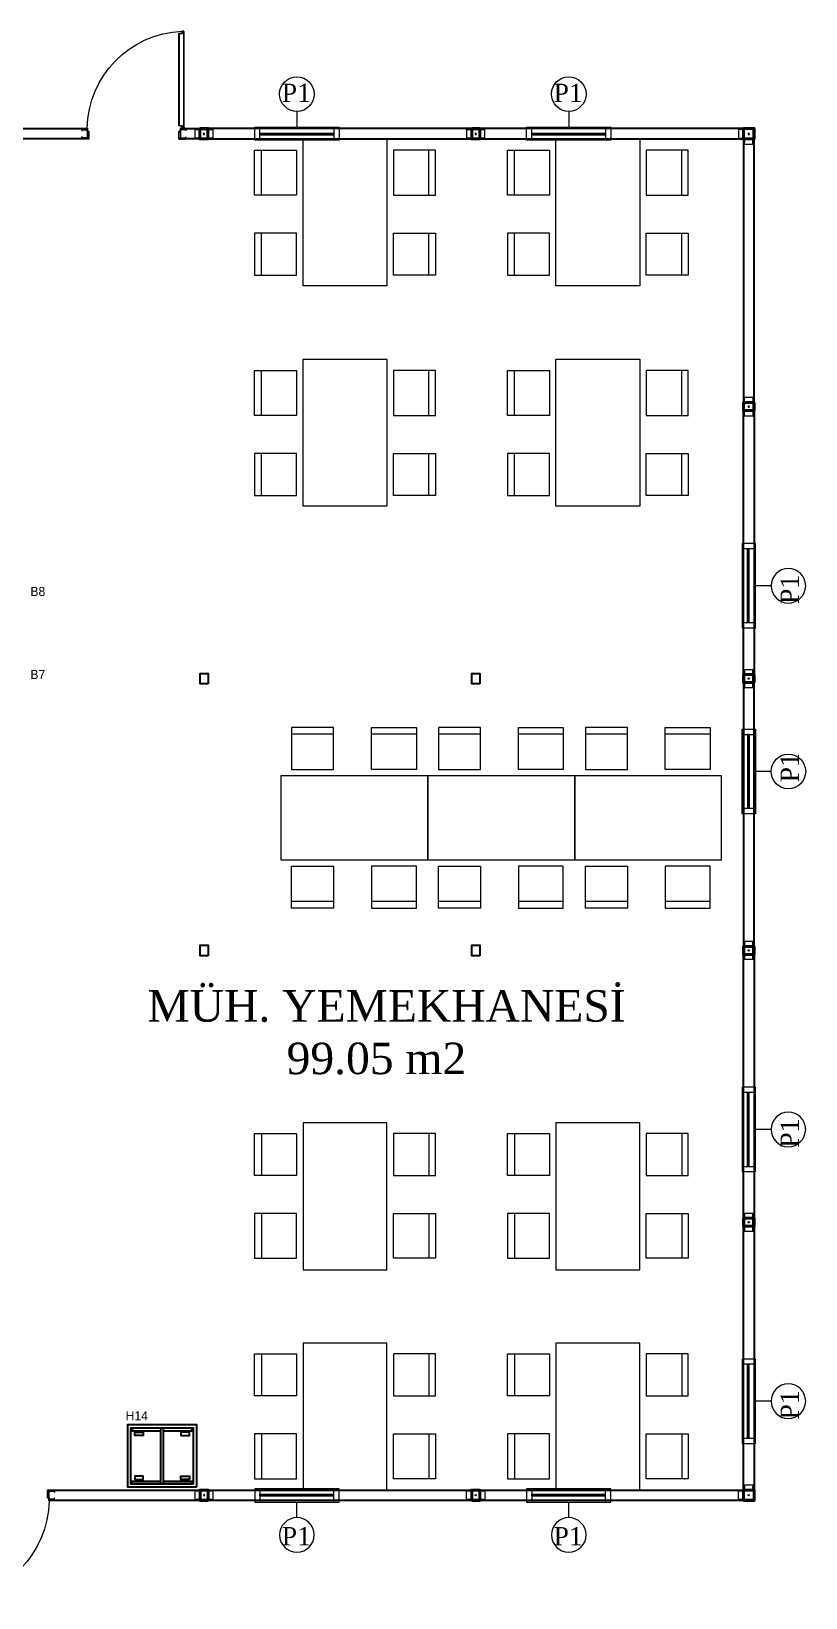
# Model space of a CAD drawing. Header units: millimetres. Extents: x 1020825 to 1025123, y -11230 to -9738.
# Drawn here: x 1024385 to 1025123, y -11230 to -9738 of the extents above; entities that cross this region are included whole.
import ezdxf
from ezdxf.enums import TextEntityAlignment as Align

# ---------------------------------------------------------------- set-up
doc = ezdxf.new("R2010")
doc.units = ezdxf.units.MM
for name, color, linetype in [('BİRLEŞİM ELEMANLARI', 4, 'Continuous'), ('DIŞ PANEL', 21, 'Continuous'), ('ELEKTRIK', 41, 'Continuous'), ('P1', 40, 'Continuous'), ('S2000-002 Çizgi', 7, 'Continuous')]:
    doc.layers.add(name, color=color, linetype=linetype)
doc.layers.add('TEFRİS-M', color=232, linetype='Continuous', lineweight=5)
doc.layers.add('WALL INTERNAL', color=7, linetype='Continuous', lineweight=50)
doc.styles.get("Standard").update_dxf_attribs({"font": 'arial.ttf', "height": 400})
doc.styles.add('TAKSİM', font='GOTHIC.TTF', dxfattribs={"height": 20})

# ---------------------------------------------------------------- blocks, each defined once
blk = doc.blocks.new('DIŞ KÖŞE KEP 80')
at = {"lineweight": 40, "elevation": 1364}
blk.add_lwpolyline([(90, 150), (90, 50), (-10, 50), (-10, 150)], close=True, dxfattribs=at)
at = {"layer": 'BİRLEŞİM ELEMANLARI', "color": 6, "lineweight": 20}
for p, q in [((5, 25, 1364), (-3, 25, 1364)), ((0, 138, 1364), (140, 138, 1364)), ((140, 58, 1364), (0, 58, 1364)), ((2, 32, 1364), (0, 32, 1364)), ((2, 18, 1364), (0, 18, 1364)), ((2, 0, 1364), (2, 56, 1364)), ((2, 31, 1364), (2, 19, 1364)), ((79, 25, 1364), (87, 25, 1364)), ((82, 0, 1364), (82, 56, 1364)), ((82, 32, 1364), (84, 32, 1364)), ((82, 31, 1364), (82, 19, 1364)), ((82, 18, 1364), (84, 18, 1364)), ((108, 138, 1364), (108, 140, 1364)), ((108, 58, 1364), (108, 56, 1364)), ((115, 135, 1364), (115, 143, 1364)), ((115, 61, 1364), (115, 53, 1364)), ((121, 138, 1364), (121, 140, 1364)), ((121, 58, 1364), (121, 56, 1364))]:
    blk.add_line(p, q, dxfattribs=at)
at = {"layer": 'BİRLEŞİM ELEMANLARI', "color": 6, "lineweight": 20, "elevation": 1364}
for points in [[(0, 56), (0, 140)], [(0, 140), (140, 140), (140, 56), (0, 56)]]:
    blk.add_lwpolyline(points, dxfattribs=at)
blk.add_lwpolyline([(0, 56), (84, 56), (84, 0), (0, 0)], close=True, dxfattribs=at)
at = {"layer": 'BİRLEŞİM ELEMANLARI', "color": 6, "lineweight": 20}
blk.add_circle((42, 98, 1364), 6.5, dxfattribs=at)
blk = doc.blocks.new('DIŞ-DOLU-2514-G-B-(80)')
at = {"layer": 'DIŞ PANEL'}
blk.add_lwpolyline([(0, 100), (2514, 100), (2514, 0), (0, 0)], close=True, dxfattribs=at)
blk = doc.blocks.new('DIŞ İKİLİ KEP 80-60')
at = {"lineweight": 40}
blk.add_lwpolyline([(126, 94), (126, -6), (50, -6), (50, 94)], close=True, dxfattribs=at)
at = {"layer": 'BİRLEŞİM ELEMANLARI', "color": 6, "lineweight": 20}
for p, q in [((175, 82), (0, 82)), ((0, 2), (175, 2)), ((19, 82), (19, 84)), ((19, 2), (19, 0)), ((25, 79), (25, 87)), ((25, 5), (25, -3)), ((32, 82), (32, 84)), ((32, 2), (32, 0)), ((143, 82), (143, 84)), ((143, 2), (143, 0)), ((150, 79), (150, 87)), ((150, 5), (150, -3)), ((156, 82), (156, 84)), ((156, 2), (156, 0))]:
    blk.add_line(p, q, dxfattribs=at)
for points in [[(0, 0), (0, 84)], [(0, 84), (175, 84), (175, 0), (0, 0)]]:
    blk.add_lwpolyline(points, dxfattribs=at)
blk.add_circle((88, 42), 6.5, dxfattribs=at)
blk = doc.blocks.new('P1 800X1100 VASİSTASLI (60)')
at = {"color": 253, "lineweight": 15}
for p, q in [((-87298, 34938), (-87298, 34921)), ((-86594, 34938), (-86594, 34921))]:
    blk.add_line(p, q, dxfattribs=at)
at = {"layer": 'P1', "lineweight": 15}
for p, q in [((-86946, 35146), (-86946, 34996)), ((-87298, 34938), (-86594, 34938)), ((-87298, 34934), (-86594, 34934)), ((-87298, 34925), (-86594, 34925)), ((-87298, 34921), (-86594, 34921))]:
    blk.add_line(p, q, dxfattribs=at)
at = {"layer": 'P1', "lineweight": 15, "elevation": 0}
for points in [[(-87348, 34996), (-86544, 34996), (-86544, 34871), (-87348, 34871)], [(-87298, 34996), (-86594, 34996), (-86594, 34871), (-87298, 34871)]]:
    blk.add_lwpolyline(points, close=True, dxfattribs=at)
at = {"layer": 'P1', "lineweight": 15}
blk.add_circle((-86946, 35310), 165, dxfattribs=at)
blk = doc.blocks.new('DIŞ-P1 PENCERELİ-2514-G-B-(80)-2ÖZEL-1')
at = {"layer": 'DIŞ PANEL'}
for p, q in [((337795, 239684), (337795, 237170)), ((337895, 239684), (337795, 239684)), ((337895, 237170), (337895, 239684)), ((337795, 237170), (337895, 237170))]:
    blk.add_line(p, q, dxfattribs=at)
at = {"rotation": 90}
blk.add_blockref('P1 800X1100 VASİSTASLI (60)', (372778, 324963), dxfattribs=at)
blk = doc.blocks.new('K1 895X2035 (80)')
at = {"color": 171, "lineweight": 15}
for p, q in [((-49641, -7286), (-49591, -7286)), ((-49641, -7286), (-49641, -7298)), ((-49641, -7298), (-49640, -7298)), ((-49640, -7287), (-49592, -7287)), ((-49640, -7287), (-49640, -7298)), ((-49632, -7272), (-49632, -7274)), ((-49592, -7287), (-49592, -7365)), ((-49591, -7286), (-49591, -7366)), ((-48651, -7286), (-48701, -7286)), ((-48701, -7286), (-48701, -7366)), ((-48652, -7287), (-48700, -7287)), ((-48700, -7287), (-48700, -7365)), ((-48661, -7272), (-48661, -7274)), ((-48652, -7287), (-48652, -7298)), ((-48651, -7298), (-48652, -7298)), ((-48651, -7286), (-48651, -7298)), ((-49641, -7366), (-49641, -7354)), ((-49640, -7354), (-49641, -7354)), ((-49591, -7366), (-49641, -7366)), ((-49640, -7365), (-49640, -7354)), ((-49592, -7365), (-49640, -7365)), ((-49632, -7375), (-49632, -7374)), ((-48701, -7366), (-48651, -7366)), ((-48700, -7365), (-48652, -7365)), ((-48661, -7375), (-48661, -7374)), ((-48652, -7365), (-48652, -7354)), ((-48652, -7354), (-48651, -7354)), ((-48651, -7366), (-48651, -7354))]:
    blk.add_line(p, q, dxfattribs=at)
for points in [[(-49605, -7256), (-49605, -7271), (-49623, -7271), (-49623, -6349), (-49605, -6349), (-49605, -6364), (-49606, -6364), (-49606, -6350), (-49622, -6350), (-49622, -7270), (-49606, -7270), (-49606, -7256)], [(-49621, -7270), (-49606, -7270), (-49606, -7250), (-49576, -7250), (-49576, -6370), (-49606, -6370), (-49606, -6350), (-49621, -6350), (-49621, -6351), (-49608, -6351), (-49608, -6371), (-49578, -6371), (-49578, -7249), (-49608, -7249), (-49608, -7269), (-49621, -7269)]]:
    blk.add_lwpolyline(points, close=True, dxfattribs=at)
for points in [[(-49632, -7272), (-49590, -7272), (-49590, -7300), (-49575, -7300), (-49575, -7375), (-49632, -7375)], [(-49632, -7374), (-49576, -7374), (-49576, -7302), (-49591, -7302), (-49591, -7274), (-49632, -7274)], [(-48661, -7272), (-48703, -7272), (-48703, -7300), (-48718, -7300), (-48718, -7375), (-48661, -7375)], [(-48661, -7374), (-48716, -7374), (-48716, -7302), (-48701, -7302), (-48701, -7274), (-48661, -7274)]]:
    blk.add_lwpolyline(points, dxfattribs=at)
blk.add_arc((-49641, -7287), 939, 0.9216, 87.8136, dxfattribs=at)
blk = doc.blocks.new('DIŞ-K1 KAPILI-2514-G-B-(80)')
at = {"layer": 'DIŞ PANEL'}
for points in [[(186, 100), (0, 100), (0, 0), (201, 0)], [(1066, 0), (2514, 0), (2514, 100), (1081, 100)]]:
    blk.add_lwpolyline(points, dxfattribs=at)
blk.add_blockref('K1 895X2035 (80)', (49777, 7374))
blk = doc.blocks.new('YEMEK MASASI 4 KİŞİLİK')
for p, q in [((204766, 129592), (204338, 129592)), ((204338, 129592), (204338, 129192)), ((204766, 129192), (204766, 129592)), ((205127, 129192), (205127, 129592)), ((205127, 129592), (205527, 129592)), ((205527, 129592), (205527, 129192)), ((204766, 129526), (204338, 129526)), ((205527, 129526), (205127, 129526)), ((205629, 129131), (204229, 129131)), ((204229, 129131), (204229, 128331)), ((204338, 129192), (204766, 129192)), ((205527, 129192), (205127, 129192)), ((205629, 128331), (205629, 129131)), ((204229, 128331), (205629, 128331)), ((204338, 128270), (204766, 128270)), ((204338, 127870), (204338, 128270)), ((204766, 128270), (204766, 127870)), ((205527, 128270), (205127, 128270)), ((205127, 128270), (205127, 127870)), ((205527, 127870), (205527, 128270)), ((204766, 127932), (204338, 127932)), ((205527, 127932), (205127, 127932)), ((204766, 127870), (204338, 127870)), ((205127, 127870), (205527, 127870))]:
    blk.add_line(p, q)
blk = doc.blocks.new('A$C7A461B3E')
at = {"layer": 'S2000-002 Çizgi'}
for points in [[(0, 0), (59, 0), (59, 66), (0, 66)], [(3, 3), (56, 3), (56, 63), (3, 63)], [(7, 59), (7, 51), (10.1, 51), (10.1, 59)], [(52, 59), (52, 51), (48.9, 51), (48.9, 59)], [(3, 31.5), (56, 31.5), (56, 34.5), (3, 34.5)], [(7, 7), (7, 15), (10.1, 15), (10.1, 7)], [(52, 7), (52, 15), (48.9, 15), (48.9, 7)]]:
    blk.add_lwpolyline(points, close=True, dxfattribs=at)
for points in [[(5.6, 31.5), (5.6, 4.4), (3, 4.4), (3, 61.4), (5.6, 61.4), (5.6, 34.5)], [(53.4, 31.5), (53.4, 4.4), (56, 4.4), (56, 61.4), (53.4, 61.4), (53.4, 34.5)]]:
    blk.add_lwpolyline(points, dxfattribs=at)

msp = doc.modelspace()

# ---------------------------------------------------------------- linework, layer by layer
at = {"ltscale": 5}
for points in [[(1024553.2, -10359.8), (1024545.6, -10359.8), (1024545.6, -10349.8), (1024553.2, -10349.8)], [(1024812.2, -10359.8), (1024804.6, -10359.8), (1024804.6, -10349.8), (1024812.2, -10349.8)], [(1024553.2, -10618.8), (1024545.6, -10618.8), (1024545.6, -10608.8), (1024553.2, -10608.8)], [(1024812.2, -10618.8), (1024804.6, -10618.8), (1024804.6, -10608.8), (1024812.2, -10608.8)]]:
    msp.add_lwpolyline(points, close=True, dxfattribs=at)

# ---------------------------------------------------------------- block references
at = {"yscale": 0.1, "zscale": 0.1}
for name, p, xscale, rotation in [('DIŞ İKİLİ KEP 80-60', (1024558.1, -9840), -0.1, 359.9999999999999), ('DIŞ İKİLİ KEP 80-60', (1024817.1, -9840), -0.1, 359.9999999999999), ('DIŞ KÖŞE KEP 80', (1025072.6, -9845.6, -136.4), -0.1, 359.9999999999999), ('DIŞ İKİLİ KEP 80-60', (1025064.2, -10104.5), -0.1, 269.9999999999999), ('DIŞ İKİLİ KEP 80-60', (1025064.2, -10346), 0.1, 269.9999999999999), ('DIŞ İKİLİ KEP 80-60', (1025064.2, -10605), 0.1, 269.9999999999999), ('DIŞ İKİLİ KEP 80-60', (1025064.2, -10864), 0.1, 269.9999999999999), ('DIŞ İKİLİ KEP 80-60', (1024540.6, -11128.6), -0.1, 180), ('DIŞ İKİLİ KEP 80-60', (1024817.1, -11128.6), 0.1, 179.9999999999999), ('DIŞ KÖŞE KEP 80', (1025072.6, -11123, -136.4), 0.1, 179.9999999999999)]:
    msp.add_blockref(name, p, dxfattribs=dict(at, xscale=xscale, rotation=rotation))
at = {"layer": 'ELEKTRIK', "yscale": 0.1, "zscale": 0.1}
for p, xscale, rotation in [((1000836.2, 23948.9), 0.1, 269.9999999999999), ((1001095.2, 23948.9), 0.1, 269.9999999999999), ((1058853, -34068), -0.1, 359.9999999999999), ((1058853, 13358.4), 0.1, 179.9999999999999), ((1000836.2, -44917.5), -0.1, 269.9999999999999), ((1001095.2, -44917.5), -0.1, 269.9999999999999)]:
    msp.add_blockref('DIŞ-P1 PENCERELİ-2514-G-B-(80)-2ÖZEL-1', p, dxfattribs=dict(at, xscale=xscale, rotation=rotation))
at = {"layer": 'ELEKTRIK', "xscale": -0.1, "yscale": 0.1, "zscale": 0.1}
for p in [(1058853, -34586), (1058853, -34845)]:
    msp.add_blockref('DIŞ-P1 PENCERELİ-2514-G-B-(80)-2ÖZEL-1', p, dxfattribs=at)
at = {"layer": 'S2000-002 Çizgi', "rotation": 90}
msp.add_blockref('A$C7A461B3E', (1024542.4, -11124.9), dxfattribs=at)
at = {"layer": 'TEFRİS-M', "yscale": 0.1, "zscale": 0.1}
for p, xscale, rotation in [((1037556.8, 10582.4), -0.1, 90), ((1037797.8, 10582.4), -0.1, 90), ((1037556.8, 10372.4), -0.1, 90), ((1037797.8, 10372.4), -0.1, 90), ((1045185.5, 2385.7), 0.1, 180), ((1045325.5, 2385.7), 0.1, 180), ((1045465.5, 2385.7), 0.1, 180), ((1037556.8, -31340.9), 0.1, 90), ((1037797.8, -31340.9), 0.1, 90), ((1037556.8, -31550.9), 0.1, 90), ((1037797.8, -31550.9), 0.1, 90)]:
    msp.add_blockref('YEMEK MASASI 4 KİŞİLİK', p, dxfattribs=dict(at, xscale=xscale, rotation=rotation))
at = {"layer": 'WALL INTERNAL', "xscale": -0.1, "yscale": 0.1, "zscale": 0.1}
msp.add_blockref('DIŞ-K1 KAPILI-2514-G-B-(80)', (1024545.6, -9840.6), dxfattribs=at)
for name, p, rotation in [('DIŞ-DOLU-2514-G-B-(80)', (1025063.6, -10092), 269.9999999999999), ('DIŞ-K1 KAPILI-2514-G-B-(80)', (1024294.2, -11128), 180)]:
    msp.add_blockref(name, p, dxfattribs=dict(at, rotation=rotation))

# ---------------------------------------------------------------- texts
at = {"style": 'TAKSİM'}
for s, p in [('B8', (1024391, -10276.1)), ('B7', (1024391, -10355.2)), ('H14', (1024485.3, -11061.4))]:
    msp.add_text(s, height=8.64, dxfattribs=at).set_placement(p, align=Align.CENTER)
at = {"lineweight": 0, "char_height": 17.492, "width": 436.132}
for insert, attachment_point in [((1024651.3, -9788), 3), ((1024910.3, -9788), 3), ((1024651.3, -11180.6), 9), ((1024910.3, -11180.6), 9)]:
    msp.add_mtext('{\\fGeorgia|b0|i0|c162|p18;P1}', dxfattribs=dict(at, insert=insert, attachment_point=attachment_point))
at = {"lineweight": 0, "char_height": 17.492, "width": 436.132, "rotation": 90}
for insert, attachment_point in [((1025116.2, -10255.9), 9), ((1025116.2, -10453.7), 7), ((1025116.2, -10773.9), 9), ((1025116.2, -11032.9), 9)]:
    msp.add_mtext('{\\fGeorgia|b0|i0|c162|p18;P1}', dxfattribs=dict(at, insert=insert, attachment_point=attachment_point))
at = {"linetype": 'ByBlock', "lineweight": 5, "insert": (1024480.8, -10732.3), "char_height": 30, "width": 471.13, "attachment_point": 7}
msp.add_mtext('\\pi14.67189;{\\fGeorgia|b0|i0|c162|p18;MÜH. YEMEKHANESİ\\P\\pi147.2744;99.05 m2}', dxfattribs=at)

doc.saveas('drawing.dxf')
